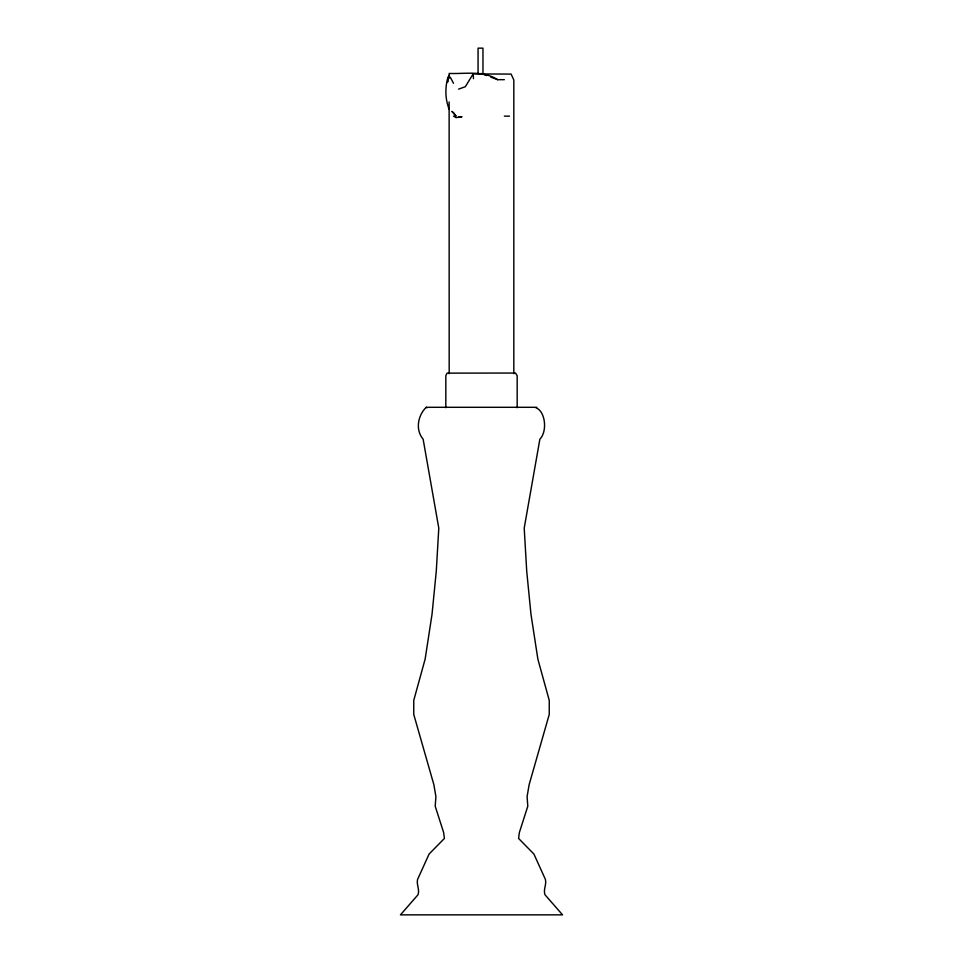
<?xml version="1.0" encoding="UTF-8"?>
<svg xmlns="http://www.w3.org/2000/svg" width="963" height="963" viewBox="0 0 963 963"><rect width="100%" height="100%" fill="white"/><g stroke="black" fill="none" stroke-linecap="round" stroke-linejoin="round"><path stroke-width="1.44" d="M447.723 81.879L447.807 77.666L449.059 75.331M513.821 373.692L513.821 79.965L511.112 74.091L473.134 73.934L465.334 86.706L458.617 89.114M535.994 407.818C545.371 411.273 547.634 431.304 539.87 439.188L524.209 528.109L526.725 571.264L530.962 614.189L537.872 659.137L549.259 700.438L549.235 714.498L529.169 784.532L527.098 796.521L527.784 806.26L519.358 832.55L518.588 838.436L533.923 854.061L545.431 879.472C546.731 884.6 543.096 889.571 544.974 894.747L562.548 914.85L400.452 914.85L418.026 894.747C419.904 889.571 416.269 884.6 417.569 879.472L429.077 854.061L444.412 838.436L443.642 832.55L435.216 806.26L435.902 796.521L433.832 784.532L413.765 714.498L413.741 700.438L425.128 659.137L432.038 614.189L436.275 571.264L438.791 528.109L423.13 439.188C415.065 429.667 417.954 415.27 426.224 407.301L536.776 407.301M517.179 407.686L517.179 375.739L515.506 373.042L447.061 373.138L445.821 375.739L445.821 407.686M458.641 117.089L461.987 116.74L456.077 117.63L453.513 116.138M504.359 79.676L497.666 79.676C483.197 70.299 465.406 74.055 449.179 73.441L449.179 78.328M504.359 116.138L509.487 116.138M426.224 407.301L427.006 407.818M481.091 73.441L486.616 75.523M490.757 77.076L497.666 79.676M450.275 77.233L453.513 83.324M449.095 109.144C445.195 99.057 444.978 88.139 447.807 77.666L447.651 81.951M473.134 73.934L473.507 78.665M449.131 101.909L449.179 373.692M482.969 73.032L482.969 48.15L478.069 48.15L478.069 73.032M453.513 112.683L451.888 111.395L456.077 116.138L453.513 112.683"/></g></svg>
